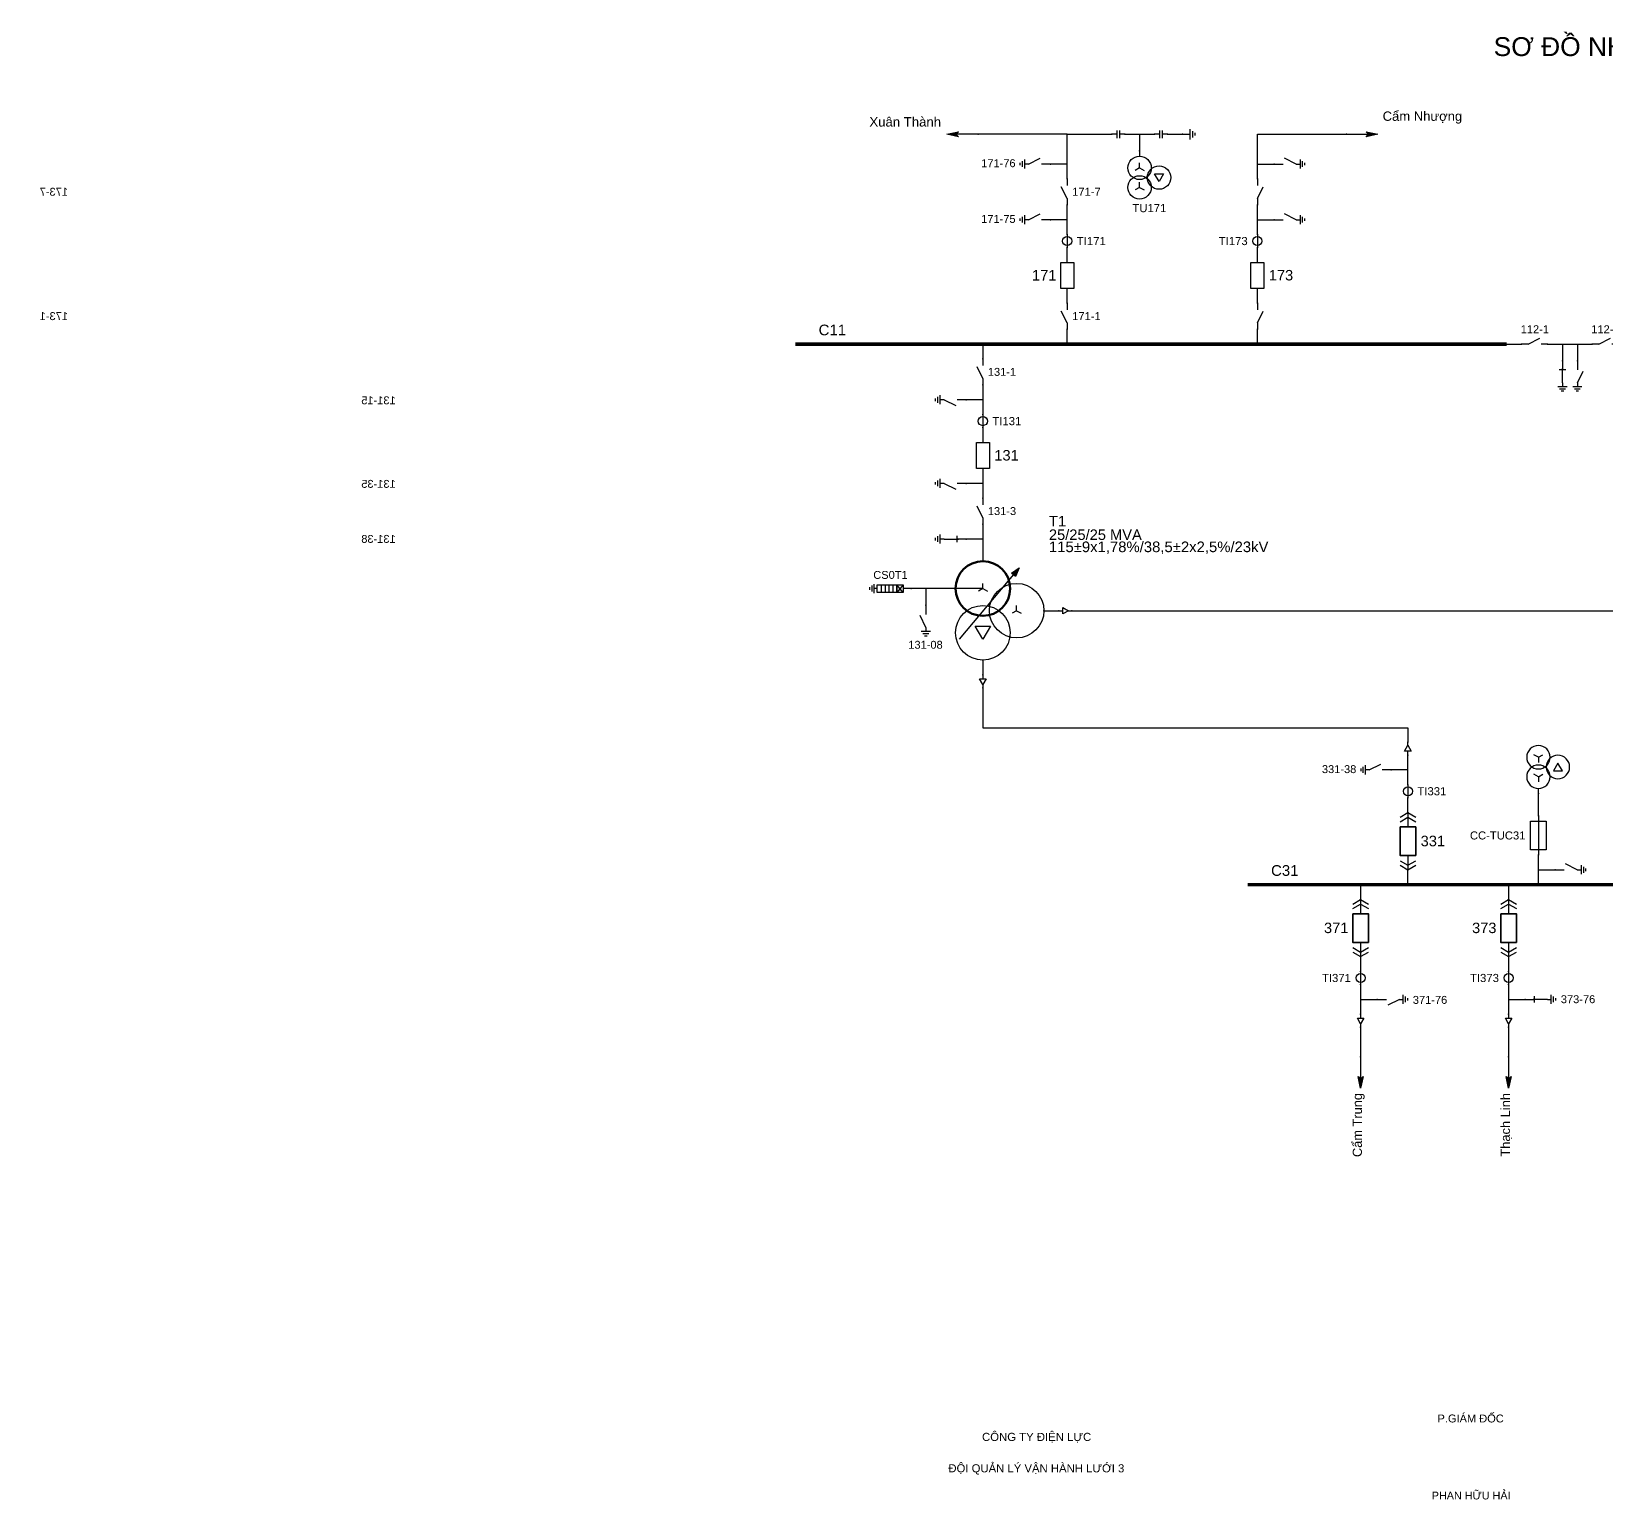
# Model space of a CAD drawing. Header units: millimetres. Extents: x -385 to 411, y 8 to 290.
# Drawn here: x -118.3 to 184.7, y 7.6 to 290 of the extents above; entities that cross this region are included whole.
import ezdxf

# ---------------------------------------------------------------- set-up
doc = ezdxf.new("R2010")
doc.units = ezdxf.units.MM
for name, color, linetype, lineweight in [('BUSBAR_110KV', 1, 'Continuous', 50), ('BUSBAR_35KV', 30, 'Continuous', 50), ('GROUND', 3, 'Continuous', 25), ('HV_110KV', 1, 'Continuous', 25), ('MV_22KV', 5, 'Continuous', 25), ('MV_35KV', 30, 'Continuous', 25)]:
    doc.layers.add(name, color=color, linetype=linetype, lineweight=lineweight)
doc.layers.add('SYM_PORTS', color=8, linetype='Continuous', plot=False)
doc.layers.add('TEXT', color=7, linetype='Continuous')
doc.styles.add('SLD_TEXT', font='arial.ttf')

# ---------------------------------------------------------------- blocks, each defined once
blk = doc.blocks.new('SYM_DISCONNECTOR_OPEN')
at = {"lineweight": 25}
for points in [[(0, -1.25), (-1.125, 1)], [(0, 2.5), (0, 1.25)], [(0, -1.25), (0, -2.5)]]:
    blk.add_lwpolyline(points, dxfattribs=at)
at = {"layer": 'SYM_PORTS'}
for p in [(0, 2.5), (0, -2.5)]:
    blk.add_point(p, dxfattribs=at)
blk.add_attdef('DEVICE_CODE', (1, -0.5), '', height=2)
blk = doc.blocks.new('SYM_CIRCUIT_BREAKER')
at = {"lineweight": 25}
blk.add_lwpolyline([(-1.25, 2.5), (1.25, 2.5), (1.25, -2.5), (-1.25, -2.5)], close=True, dxfattribs=at)
at = {"layer": 'SYM_PORTS'}
for p in [(0, 2.5), (0, -2.5)]:
    blk.add_point(p, dxfattribs=at)
blk.add_attdef('DEVICE_CODE', (2.25, -0.5), '', height=2)
at = {"flags": 1}
blk.add_attdef('RATING', (2.25, -3.5), '', height=2, dxfattribs=at)
blk = doc.blocks.new('SYM_CURRENT_TRANSFORMER')
at = {"lineweight": 25}
blk.add_lwpolyline([(0, 1.25), (0, -1.25)], dxfattribs=at)
blk.add_circle((0, 0), 0.875, dxfattribs=at)
at = {"layer": 'SYM_PORTS'}
for p in [(0, 1.25), (0, -1.25)]:
    blk.add_point(p, dxfattribs=at)
blk.add_attdef('DEVICE_CODE', (1.875, -1.75), '', height=2)
at = {"flags": 1}
blk.add_attdef('RATIO', (1.875, -4.75), '', height=2, dxfattribs=at)
blk = doc.blocks.new('SYM_EARTHING_SWITCH_OPEN')
at = {"lineweight": 25}
for points in [[(0, -1.25), (-1.125, 1)], [(0, 3), (0, 1.25)], [(-0.875, -2), (0.875, -2)], [(-0.5625, -2.4375), (0.5625, -2.4375)], [(-0.25, -2.875), (0.25, -2.875)], [(0, -1.25), (0, -2)]]:
    blk.add_lwpolyline(points, dxfattribs=at)
at = {"layer": 'SYM_PORTS'}
blk.add_point((0, 3), dxfattribs=at)
blk.add_attdef('DEVICE_CODE', (1.875, 0), '', height=2)
blk = doc.blocks.new('SYM_COUPLING_CAPACITOR')
at = {"lineweight": 25}
for points in [[(-0.75, 0.25), (0.75, 0.25)], [(0, 1.25), (0, 0.25)], [(-0.75, -0.25), (0.75, -0.25)], [(0, -0.25), (0, -1.25)]]:
    blk.add_lwpolyline(points, dxfattribs=at)
at = {"layer": 'SYM_PORTS'}
for p in [(0, 1.25), (0, -1.25)]:
    blk.add_point(p, dxfattribs=at)
blk.add_attdef('DEVICE_CODE', (1.75, -1.75), '', height=2)
blk = doc.blocks.new('SYM_VOLTAGE_TRANSFORMER')
at = {"lineweight": 25}
for points in [[(0, 4.625), (0, 3.625)], [(0, 1.375), (-0.8625, 0.875)], [(0, 1.375), (0, 2.375)], [(0, 1.375), (0.8625, 0.875)], [(0, -2.375), (-0.8625, -2.875)], [(0, -2.375), (0, -1.375)], [(0, -2.375), (0.8625, -2.875)]]:
    blk.add_lwpolyline(points, dxfattribs=at)
blk.add_lwpolyline([(2.875, 0.25), (4.625, 0.25), (3.75, -1.25)], close=True, dxfattribs=at)
for centre in [(0, 1.375), (3.75, -0.5), (0, -2.375)]:
    blk.add_circle(centre, 2.25, dxfattribs=at)
at = {"layer": 'SYM_PORTS'}
blk.add_point((0, 4.625), dxfattribs=at)
blk.add_attdef('DEVICE_CODE', (7, 1.625), '', height=2)
at = {"flags": 1}
blk.add_attdef('RATIO', (7, -1.375), '', height=2, dxfattribs=at)
blk = doc.blocks.new('SYM_GROUND_SYMBOL')
at = {"lineweight": 25}
for points in [[(0, 1.25), (0, -0.25)], [(-1, -0.25), (1, -0.25)], [(-0.625, -0.75), (0.625, -0.75)], [(-0.25, -1.25), (0.25, -1.25)]]:
    blk.add_lwpolyline(points, dxfattribs=at)
at = {"layer": 'SYM_PORTS'}
blk.add_point((0, 1.25), dxfattribs=at)
blk = doc.blocks.new('SYM_LINE_FEEDER_ARROW')
blk.add_hatch(color=7).paths.add_polyline_path([(0, -3), (-0.5, -0.75), (0, -1.25), (0.5, -0.75)])
at = {"lineweight": 25}
blk.add_lwpolyline([(0, 3), (0, -1.25)], dxfattribs=at)
blk.add_lwpolyline([(0, -3), (-0.5, -0.75), (0, -1.25), (0.5, -0.75)], close=True, dxfattribs=at)
at = {"layer": 'SYM_PORTS'}
blk.add_point((0, 3), dxfattribs=at)
blk.add_attdef('LINE_NAME', (1.5, 0), '', height=2)
blk = doc.blocks.new('SYM_EARTHING_SWITCH_CLOSED')
at = {"lineweight": 25}
for points in [[(-0.625, 1.25), (0.625, 1.25)], [(0, 3), (0, 1.25)], [(0, -1.25), (0, 1.5)], [(-0.875, -2), (0.875, -2)], [(-0.5625, -2.4375), (0.5625, -2.4375)], [(-0.25, -2.875), (0.25, -2.875)], [(0, -1.25), (0, -2)]]:
    blk.add_lwpolyline(points, dxfattribs=at)
at = {"layer": 'SYM_PORTS'}
blk.add_point((0, 3), dxfattribs=at)
blk.add_attdef('DEVICE_CODE', (1.875, 0), '', height=2)
blk = doc.blocks.new('SYM_TRANSFORMER_3W')
blk.add_hatch(color=7).paths.add_polyline_path([(3.75, 8.25), (3.0125, 6.575), (2.2375, 7.225)])
at = {"lineweight": 25}
for points in [[(-7.75, -5.5), (3.0125, 7.35)], [(-3.25, 4.25), (-8.5, 4.25)], [(-3.25, 4.25), (-4.1125, 3.75)], [(-3.25, 4.25), (-3.25, 5.25)], [(-3.25, 4.25), (-2.3875, 3.75)], [(3.25, 0), (2.3875, -0.5)], [(3.25, 0), (3.25, 1)], [(3.25, 0), (4.1125, -0.5)]]:
    blk.add_lwpolyline(points, dxfattribs=at)
for points in [[(3.75, 8.25), (3.0125, 6.575), (2.2375, 7.225)], [(-4.75, -3), (-1.75, -3), (-3.25, -5.5)]]:
    blk.add_lwpolyline(points, close=True, dxfattribs=at)
at = {"lineweight": 50}
blk.add_circle((-3.25, 4.25), 5.25, dxfattribs=at)
at = {"lineweight": 25}
for centre in [(3.25, 0), (-3.25, -4.25)]:
    blk.add_circle(centre, 5.25, dxfattribs=at)
at = {"layer": 'SYM_PORTS'}
for p in [(-3.25, 9.5), (-8.5, 4.25), (8.5, 0), (-3.25, -9.5)]:
    blk.add_point(p, dxfattribs=at)
blk.add_attdef('DEVICE_CODE', (9.5, 6.5), '', height=2)
at = {"flags": 1}
for tag, p in [('POWER', (9.5, 3.5)), ('VOLTAGE_RATIO', (9.5, 0.5))]:
    blk.add_attdef(tag, p, '', height=2, dxfattribs=at)
blk = doc.blocks.new('SYM_CABLE_TERMINATION')
at = {"lineweight": 25}
blk.add_lwpolyline([(-0.625, 0.5), (0.625, 0.5), (0, -0.625)], close=True, dxfattribs=at)
for points in [[(0, 1.25), (0, 0.5)], [(0, -0.625), (0, -1.25)]]:
    blk.add_lwpolyline(points, dxfattribs=at)
at = {"layer": 'SYM_PORTS'}
for p in [(0, 1.25), (0, -1.25)]:
    blk.add_point(p, dxfattribs=at)
blk = doc.blocks.new('SYM_SURGE_ARRESTER')
at = {"lineweight": 25}
for points in [[(0, 4), (0, 2.5)], [(-0.75, 2.5), (0.75, 1.25)], [(0.75, 2.5), (-0.75, 1.25)], [(-0.75, 0.5), (0.75, 0.5)], [(-0.75, -0.25), (0.75, -0.25)], [(-0.75, -1), (0.75, -1)], [(-0.75, -1.75), (0.75, -1.75)], [(0, -2.5), (0, -3.125)], [(-0.875, -3.125), (0.875, -3.125)], [(-0.5625, -3.5625), (0.5625, -3.5625)], [(-0.25, -4), (0.25, -4)]]:
    blk.add_lwpolyline(points, dxfattribs=at)
for points in [[(-0.75, 2.5), (0.75, 2.5), (0.75, 1.25), (-0.75, 1.25)], [(-0.75, 1.25), (0.75, 1.25), (0.75, -2.5), (-0.75, -2.5)]]:
    blk.add_lwpolyline(points, close=True, dxfattribs=at)
at = {"layer": 'SYM_PORTS'}
blk.add_point((0, 4), dxfattribs=at)
blk.add_attdef('DEVICE_CODE', (1.875, 1), '', height=2)
blk = doc.blocks.new('SYM_DISCONNECTOR_CLOSED')
at = {"lineweight": 25}
for points in [[(-0.625, 1.25), (0.625, 1.25)], [(0, 2.5), (0, 1.25)], [(0, -1.25), (0, 1.5)], [(0, -1.25), (0, -2.5)]]:
    blk.add_lwpolyline(points, dxfattribs=at)
at = {"layer": 'SYM_PORTS'}
for p in [(0, 2.5), (0, -2.5)]:
    blk.add_point(p, dxfattribs=at)
blk.add_attdef('DEVICE_CODE', (1.625, -0.5), '', height=2)
blk = doc.blocks.new('SYM_DRAWOUT_BREAKER')
at = {"lineweight": 25}
for points in [[(-1.5, 4.625), (0, 5.5), (1.5, 4.625)], [(-1.5, 3.75), (0, 4.625), (1.5, 3.75)], [(0, 5.5), (0, 2.75)], [(0, -2.75), (0, -5.5)], [(-1.5, -3.75), (0, -4.625), (1.5, -3.75)], [(-1.5, -4.625), (0, -5.5), (1.5, -4.625)]]:
    blk.add_lwpolyline(points, dxfattribs=at)
at = {"lineweight": 35}
blk.add_lwpolyline([(-1.5, 2.75), (1.5, 2.75), (1.5, -2.75), (-1.5, -2.75)], close=True, dxfattribs=at)
at = {"layer": 'SYM_PORTS'}
for p in [(0, 5.5), (0, -5.5)]:
    blk.add_point(p, dxfattribs=at)
blk.add_attdef('DEVICE_CODE', (2.5, 2.5), '', height=2)
at = {"flags": 1}
blk.add_attdef('RATING', (2.5, -0.5), '', height=2, dxfattribs=at)
blk = doc.blocks.new('SYM_FUSE_DISCONNECTOR')
at = {"lineweight": 25}
blk.add_lwpolyline([(0, 3.75), (0, -3.75)], dxfattribs=at)
blk.add_lwpolyline([(-1.5, 2.75), (1.5, 2.75), (1.5, -2.75), (-1.5, -2.75)], close=True, dxfattribs=at)
at = {"layer": 'SYM_PORTS'}
for p in [(0, 3.75), (0, -3.75)]:
    blk.add_point(p, dxfattribs=at)
blk.add_attdef('DEVICE_CODE', (2.5, 0.75), '', height=2)
at = {"flags": 1}
blk.add_attdef('RATING', (2.5, -2.25), '', height=2, dxfattribs=at)

msp = doc.modelspace()

# ---------------------------------------------------------------- linework, layer by layer
at = {"layer": 'BUSBAR_110KV', "const_width": 0.671}
msp.add_lwpolyline([(28.66, 229.87), (165.52, 229.87)], dxfattribs=at)
at = {"layer": 'BUSBAR_35KV', "const_width": 0.671}
msp.add_lwpolyline([(115.69, 125.87), (200.57, 125.87)], dxfattribs=at)
at = {"layer": 'GROUND'}
msp.add_lwpolyline([(100.25, 270.24), (103.11, 270.24)], dxfattribs=at)
at = {"layer": 'HV_110KV'}
for points in [[(80.96, 270.24), (63.81, 270.24)], [(80.96, 264.52), (80.96, 270.24)], [(80.96, 270.24), (89.53, 270.24)], [(92.03, 270.24), (94.89, 270.24)], [(94.89, 270.24), (94.89, 267.03)], [(94.89, 270.24), (97.75, 270.24)], [(117.54, 264.52), (117.54, 270.24), (134.69, 270.24)], [(80.96, 264.52), (77.75, 264.52)], [(80.96, 261.66), (80.96, 264.52)], [(117.54, 261.66), (117.54, 264.52)], [(117.54, 264.52), (120.75, 264.52)], [(80.96, 253.81), (80.96, 256.66)], [(117.54, 253.81), (117.54, 256.66)], [(80.96, 253.81), (77.75, 253.81)], [(80.96, 250.95), (80.96, 253.81)], [(117.54, 250.95), (117.54, 253.81)], [(117.54, 253.81), (120.75, 253.81)], [(80.96, 245.59), (80.96, 248.45)], [(117.54, 245.59), (117.54, 248.45)], [(80.96, 237.73), (80.96, 240.59)], [(117.54, 237.73), (117.54, 240.59)], [(80.96, 229.87), (80.96, 232.73)], [(117.54, 229.87), (117.54, 232.73)], [(64.74, 229.87), (64.74, 227.01)], [(165.52, 229.87), (168.38, 229.87)], [(173.38, 229.87), (176.23, 229.87)], [(176.23, 229.87), (176.23, 226.66)], [(176.23, 229.87), (179.09, 229.87)], [(179.09, 229.87), (179.09, 226.66)], [(179.09, 229.87), (181.95, 229.87)], [(64.74, 222.01), (64.74, 219.16)], [(64.74, 219.16), (61.53, 219.16)], [(64.74, 219.16), (64.74, 216.3)], [(64.74, 213.8), (64.74, 210.94)], [(64.74, 203.08), (61.53, 203.08)], [(64.74, 205.94), (64.74, 203.08)], [(64.74, 203.08), (64.74, 200.22)], [(64.74, 195.22), (64.74, 192.36)], [(64.74, 192.36), (61.53, 192.36)], [(64.74, 192.36), (64.74, 188.08)], [(53.78, 182.83), (50.92, 182.83)], [(59.49, 182.83), (53.78, 182.83)], [(53.78, 182.83), (53.78, 179.62)]]:
    msp.add_lwpolyline(points, dxfattribs=at)
at = {"layer": 'MV_22KV'}
for points in [[(81.85, 178.58), (84.55, 178.58), (196.5, 178.58), (196.5, 187.04), (342, 187.04), (342, 193.04), (390.1, 193.04), (390.1, 175.4), (387.4, 175.4)], [(76.49, 178.58), (79.35, 178.58)]]:
    msp.add_lwpolyline(points, dxfattribs=at)
at = {"layer": 'MV_35KV'}
for points in [[(64.74, 169.08), (64.74, 166.22)], [(64.74, 163.72), (64.74, 161.02), (64.74, 156.01), (146.5, 156.01), (146.5, 153.31)], [(146.5, 147.95), (146.5, 150.81)], [(146.5, 147.95), (143.29, 147.95)], [(146.5, 145.09), (146.5, 147.95)], [(146.5, 139.73), (146.5, 142.59)], [(171.6, 139.09), (171.6, 143.38)], [(171.6, 128.73), (171.6, 131.59)], [(146.5, 125.87), (146.5, 128.73)], [(171.6, 125.87), (171.6, 128.73)], [(171.6, 128.73), (174.81, 128.73)], [(137.4, 125.87), (137.4, 123.01)], [(165.87, 125.87), (165.87, 123.01)], [(137.4, 112.01), (137.4, 109.16)], [(165.87, 112.01), (165.87, 109.16)], [(137.4, 106.66), (137.4, 103.8)], [(165.87, 106.66), (165.87, 103.8)], [(137.4, 103.8), (140.61, 103.8)], [(137.4, 103.8), (137.4, 100.94)], [(165.87, 103.8), (169.08, 103.8)], [(165.87, 103.8), (165.87, 100.94)], [(137.4, 98.44), (137.4, 92.72)], [(165.87, 98.44), (165.87, 92.72)]]:
    msp.add_lwpolyline(points, dxfattribs=at)

# ---------------------------------------------------------------- block references
at = {"layer": 'GROUND'}
for name, p, rotation in [('SYM_COUPLING_CAPACITOR', (99, 270.24), 270), ('SYM_GROUND_SYMBOL', (104.36, 270.24), 90)]:
    msp.add_blockref(name, p, dxfattribs=dict(at, rotation=rotation))
at = {"layer": 'HV_110KV'}
for name, p, rotation in [('SYM_LINE_FEEDER_ARROW', (60.81, 270.24), 270), ('SYM_COUPLING_CAPACITOR', (90.78, 270.24), 270), ('SYM_LINE_FEEDER_ARROW', (137.69, 270.24), 90)]:
    msp.add_blockref(name, p, dxfattribs=dict(at, rotation=rotation))
ref = msp.add_blockref('SYM_VOLTAGE_TRANSFORMER', (94.89, 262.4), dxfattribs=at)
ref.add_attrib('DEVICE_CODE', 'TU171', (93.51, 255.26), dxfattribs={"layer": 'TEXT', "height": 1.553, "style": 'SLD_TEXT'})
ref = msp.add_blockref('SYM_EARTHING_SWITCH_OPEN', (123.75, 264.52), dxfattribs=dict(at, xscale=-1, rotation=90))
ref.add_attrib('DEVICE_CODE', '173-76', (127.58, 263.91), dxfattribs={"layer": 'TEXT', "extrusion": (0, 0, -1), "height": 1.524, "style": 'SLD_TEXT'})
ref = msp.add_blockref('SYM_EARTHING_SWITCH_OPEN', (74.75, 264.52), dxfattribs=dict(at, rotation=270))
ref.add_attrib('DEVICE_CODE', '171-76', (64.41, 263.91), dxfattribs={"layer": 'TEXT', "height": 1.524, "style": 'SLD_TEXT'})
ref = msp.add_blockref('SYM_DISCONNECTOR_OPEN', (117.54, 259.16), dxfattribs=dict(at, xscale=-1))
ref.add_attrib('DEVICE_CODE', '173-7', (111.23, 258.42), dxfattribs={"layer": 'TEXT', "extrusion": (0, 0, -1), "height": 1.526, "style": 'SLD_TEXT'})
ref = msp.add_blockref('SYM_DISCONNECTOR_OPEN', (80.96, 259.16), dxfattribs=at)
ref.add_attrib('DEVICE_CODE', '171-7', (81.91, 258.41), dxfattribs={"layer": 'TEXT', "height": 1.539, "style": 'SLD_TEXT'})
ref = msp.add_blockref('SYM_EARTHING_SWITCH_OPEN', (123.75, 253.81), dxfattribs=dict(at, xscale=-1, rotation=90))
ref.add_attrib('DEVICE_CODE', '173-75', (127.58, 253.19), dxfattribs={"layer": 'TEXT', "extrusion": (0, 0, -1), "height": 1.524, "style": 'SLD_TEXT'})
ref = msp.add_blockref('SYM_EARTHING_SWITCH_OPEN', (74.75, 253.81), dxfattribs=dict(at, rotation=270))
ref.add_attrib('DEVICE_CODE', '171-75', (64.41, 253.19), dxfattribs={"layer": 'TEXT', "height": 1.524, "style": 'SLD_TEXT'})
ref = msp.add_blockref('SYM_CURRENT_TRANSFORMER', (80.96, 249.7), dxfattribs=at)
ref.add_attrib('DEVICE_CODE', 'TI171', (82.79, 248.91), dxfattribs={"layer": 'TEXT', "height": 1.575, "style": 'SLD_TEXT'})
ref = msp.add_blockref('SYM_CURRENT_TRANSFORMER', (117.54, 249.7), dxfattribs=at)
ref.add_attrib('DEVICE_CODE', 'TI173', (110.1, 248.92), dxfattribs={"layer": 'TEXT', "height": 1.562, "style": 'SLD_TEXT'})
ref = msp.add_blockref('SYM_CIRCUIT_BREAKER', (80.96, 243.09), dxfattribs=at)
ref.add_attrib('DEVICE_CODE', '171', (74.18, 242.1), dxfattribs={"layer": 'TEXT', "height": 2.032, "style": 'SLD_TEXT'})
ref = msp.add_blockref('SYM_CIRCUIT_BREAKER', (117.54, 243.09), dxfattribs=at)
ref.add_attrib('DEVICE_CODE', '173', (119.74, 242.12), dxfattribs={"layer": 'TEXT', "height": 2.014, "style": 'SLD_TEXT'})
ref = msp.add_blockref('SYM_DISCONNECTOR_OPEN', (117.54, 235.23), dxfattribs=dict(at, xscale=-1))
ref.add_attrib('DEVICE_CODE', '173-1', (111.23, 234.49), dxfattribs={"layer": 'TEXT', "extrusion": (0, 0, -1), "height": 1.526, "style": 'SLD_TEXT'})
ref = msp.add_blockref('SYM_DISCONNECTOR_OPEN', (80.96, 235.23), dxfattribs=at)
ref.add_attrib('DEVICE_CODE', '171-1', (81.91, 234.48), dxfattribs={"layer": 'TEXT', "height": 1.539, "style": 'SLD_TEXT'})
ref = msp.add_blockref('SYM_DISCONNECTOR_OPEN', (170.88, 229.87), dxfattribs=dict(at, rotation=270))
ref.add_attrib('DEVICE_CODE', '112-1', (168.2, 231.97), dxfattribs={"layer": 'TEXT', "height": 1.523, "style": 'SLD_TEXT'})
ref = msp.add_blockref('SYM_DISCONNECTOR_OPEN', (184.45, 229.87), dxfattribs=dict(at, rotation=270))
ref.add_attrib('DEVICE_CODE', '112-2', (181.77, 231.97), dxfattribs={"layer": 'TEXT', "height": 1.523, "style": 'SLD_TEXT'})
ref = msp.add_blockref('SYM_DISCONNECTOR_CLOSED', (227.22, 224.51), dxfattribs=dict(at, xscale=-1))
ref.add_attrib('DEVICE_CODE', '132-2', (220.29, 223.77), dxfattribs={"layer": 'TEXT', "extrusion": (0, 0, -1), "height": 1.523, "style": 'SLD_TEXT'})
ref = msp.add_blockref('SYM_EARTHING_SWITCH_OPEN', (179.09, 223.66), dxfattribs=dict(at, xscale=-1))
ref.add_attrib('DEVICE_CODE', '112-25', (182.47, 218.31), dxfattribs={"layer": 'TEXT', "extrusion": (0, 0, -1), "height": 1.521, "style": 'SLD_TEXT'})
ref = msp.add_blockref('SYM_EARTHING_SWITCH_CLOSED', (176.23, 223.66), dxfattribs=dict(at, xscale=-1))
ref.add_attrib('DEVICE_CODE', '112-15', (172.98, 218.31), dxfattribs={"layer": 'TEXT', "extrusion": (0, 0, -1), "height": 1.521, "style": 'SLD_TEXT'})
ref = msp.add_blockref('SYM_DISCONNECTOR_OPEN', (64.74, 224.51), dxfattribs=at)
ref.add_attrib('DEVICE_CODE', '131-1', (65.7, 223.77), dxfattribs={"layer": 'TEXT', "height": 1.523, "style": 'SLD_TEXT'})
ref = msp.add_blockref('SYM_EARTHING_SWITCH_OPEN', (58.53, 219.16), dxfattribs=dict(at, xscale=-1, rotation=270))
ref.add_attrib('DEVICE_CODE', '131-15', (48.2, 218.29), dxfattribs={"layer": 'TEXT', "extrusion": (0, 0, -1), "height": 1.521, "style": 'SLD_TEXT'})
ref = msp.add_blockref('SYM_CURRENT_TRANSFORMER', (64.74, 215.05), dxfattribs=at)
ref.add_attrib('DEVICE_CODE', 'TI131', (66.57, 214.27), dxfattribs={"layer": 'TEXT', "height": 1.558, "style": 'SLD_TEXT'})
ref = msp.add_blockref('SYM_CIRCUIT_BREAKER', (64.74, 208.44), dxfattribs=at)
ref.add_attrib('DEVICE_CODE', '131', (66.95, 207.47), dxfattribs={"layer": 'TEXT', "height": 2.014, "style": 'SLD_TEXT'})
ref = msp.add_blockref('SYM_EARTHING_SWITCH_OPEN', (58.53, 203.08), dxfattribs=dict(at, xscale=-1, rotation=270))
ref.add_attrib('DEVICE_CODE', '131-35', (48.2, 202.22), dxfattribs={"layer": 'TEXT', "extrusion": (0, 0, -1), "height": 1.521, "style": 'SLD_TEXT'})
ref = msp.add_blockref('SYM_DISCONNECTOR_CLOSED', (227.22, 197.72), dxfattribs=dict(at, xscale=-1))
ref.add_attrib('DEVICE_CODE', '132-3', (220.29, 196.98), dxfattribs={"layer": 'TEXT', "extrusion": (0, 0, -1), "height": 1.523, "style": 'SLD_TEXT'})
ref = msp.add_blockref('SYM_DISCONNECTOR_OPEN', (64.74, 197.72), dxfattribs=at)
ref.add_attrib('DEVICE_CODE', '131-3', (65.7, 196.98), dxfattribs={"layer": 'TEXT', "height": 1.523, "style": 'SLD_TEXT'})
ref = msp.add_blockref('SYM_TRANSFORMER_3W', (67.99, 178.58), dxfattribs=at)
ref.add_attrib('DEVICE_CODE', 'T1', (77.45, 194.78), dxfattribs={"layer": 'TEXT', "height": 2.046, "style": 'SLD_TEXT'})
ref = msp.add_blockref('SYM_EARTHING_SWITCH_CLOSED', (58.53, 192.36), dxfattribs=dict(at, xscale=-1, rotation=270))
ref.add_attrib('DEVICE_CODE', '131-38', (48.2, 191.63), dxfattribs={"layer": 'TEXT', "extrusion": (0, 0, -1), "height": 1.521, "style": 'SLD_TEXT'})
ref = msp.add_blockref('SYM_SURGE_ARRESTER', (46.92, 182.83), dxfattribs=dict(at, rotation=270))
ref.add_attrib('DEVICE_CODE', 'CS0T1', (43.67, 184.7), dxfattribs={"layer": 'TEXT', "height": 1.518, "style": 'SLD_TEXT'})
ref = msp.add_blockref('SYM_EARTHING_SWITCH_OPEN', (53.78, 176.62), dxfattribs=at)
ref.add_attrib('DEVICE_CODE', '131-08', (50.4, 171.26), dxfattribs={"layer": 'TEXT', "height": 1.521, "style": 'SLD_TEXT'})
at = {"layer": 'MV_22KV', "rotation": 90}
msp.add_blockref('SYM_CABLE_TERMINATION', (80.6, 178.58), dxfattribs=at)
at = {"layer": 'MV_35KV'}
for name, p in [('SYM_CABLE_TERMINATION', (64.74, 164.97)), ('SYM_CABLE_TERMINATION', (137.4, 99.69)), ('SYM_CABLE_TERMINATION', (165.87, 99.69)), ('SYM_LINE_FEEDER_ARROW', (137.4, 89.72)), ('SYM_LINE_FEEDER_ARROW', (165.87, 89.72))]:
    msp.add_blockref(name, p, dxfattribs=at)
ref = msp.add_blockref('SYM_VOLTAGE_TRANSFORMER', (171.6, 148), dxfattribs=dict(at, xscale=-1, rotation=180))
ref.add_attrib('DEVICE_CODE', 'TUC31', (170.03, 153.6), dxfattribs={"layer": 'TEXT', "extrusion": (0, 0, -1), "height": 1.549, "style": 'SLD_TEXT'})
at = {"layer": 'MV_35KV', "rotation": 180}
msp.add_blockref('SYM_CABLE_TERMINATION', (146.5, 152.06), dxfattribs=at)
at = {"layer": 'MV_35KV'}
ref = msp.add_blockref('SYM_EARTHING_SWITCH_OPEN', (140.29, 147.95), dxfattribs=dict(at, rotation=270))
ref.add_attrib('DEVICE_CODE', '331-38', (129.96, 147.33), dxfattribs={"layer": 'TEXT', "height": 1.521, "style": 'SLD_TEXT'})
ref = msp.add_blockref('SYM_CURRENT_TRANSFORMER', (146.5, 143.84), dxfattribs=at)
ref.add_attrib('DEVICE_CODE', 'TI331', (148.33, 143.06), dxfattribs={"layer": 'TEXT', "height": 1.558, "style": 'SLD_TEXT'})
ref = msp.add_blockref('SYM_DRAWOUT_BREAKER', (146.5, 134.23), dxfattribs=at)
ref.add_attrib('DEVICE_CODE', '331', (148.95, 133.26), dxfattribs={"layer": 'TEXT', "height": 2.014, "style": 'SLD_TEXT'})
ref = msp.add_blockref('SYM_FUSE_DISCONNECTOR', (171.6, 135.34), dxfattribs=at)
ref.add_attrib('DEVICE_CODE', 'CC-TUC31', (158.43, 134.56), dxfattribs={"layer": 'TEXT', "height": 1.546, "style": 'SLD_TEXT'})
ref = msp.add_blockref('SYM_EARTHING_SWITCH_OPEN', (177.81, 128.73), dxfattribs=dict(at, xscale=-1, rotation=90))
ref.add_attrib('DEVICE_CODE', 'TUC31-14', (181.64, 128.08), dxfattribs={"layer": 'TEXT', "extrusion": (0, 0, -1), "height": 1.542, "style": 'SLD_TEXT'})
ref = msp.add_blockref('SYM_EARTHING_SWITCH_OPEN', (227.36, 119.66), dxfattribs=dict(at, xscale=-1))
ref.add_attrib('DEVICE_CODE', '312-25', (224.23, 114.31), dxfattribs={"layer": 'TEXT', "extrusion": (0, 0, -1), "height": 1.521, "style": 'SLD_TEXT'})
ref = msp.add_blockref('SYM_EARTHING_SWITCH_OPEN', (211.29, 119.66), dxfattribs=dict(at, xscale=-1))
ref.add_attrib('DEVICE_CODE', '312-15', (208.16, 114.31), dxfattribs={"layer": 'TEXT', "extrusion": (0, 0, -1), "height": 1.521, "style": 'SLD_TEXT'})
ref = msp.add_blockref('SYM_DRAWOUT_BREAKER', (137.4, 117.51), dxfattribs=at)
ref.add_attrib('DEVICE_CODE', '371', (130.36, 116.54), dxfattribs={"layer": 'TEXT', "height": 2.014, "style": 'SLD_TEXT'})
ref = msp.add_blockref('SYM_DRAWOUT_BREAKER', (165.87, 117.51), dxfattribs=at)
ref.add_attrib('DEVICE_CODE', '373', (158.84, 116.54), dxfattribs={"layer": 'TEXT', "height": 2.014, "style": 'SLD_TEXT'})
ref = msp.add_blockref('SYM_CURRENT_TRANSFORMER', (137.4, 107.91), dxfattribs=at)
ref.add_attrib('DEVICE_CODE', 'TI371', (129.96, 107.13), dxfattribs={"layer": 'TEXT', "height": 1.562, "style": 'SLD_TEXT'})
ref = msp.add_blockref('SYM_CURRENT_TRANSFORMER', (165.87, 107.91), dxfattribs=at)
ref.add_attrib('DEVICE_CODE', 'TI373', (158.43, 107.13), dxfattribs={"layer": 'TEXT', "height": 1.562, "style": 'SLD_TEXT'})
ref = msp.add_blockref('SYM_EARTHING_SWITCH_OPEN', (257.39, 103.8), dxfattribs=dict(at, xscale=-1, rotation=270))
ref.add_attrib('DEVICE_CODE', '372-76', (247.06, 102.93), dxfattribs={"layer": 'TEXT', "extrusion": (0, 0, -1), "height": 1.524, "style": 'SLD_TEXT'})
ref = msp.add_blockref('SYM_EARTHING_SWITCH_OPEN', (143.61, 103.8), dxfattribs=dict(at, rotation=90))
ref.add_attrib('DEVICE_CODE', '371-76', (147.44, 102.93), dxfattribs={"layer": 'TEXT', "height": 1.524, "style": 'SLD_TEXT'})
ref = msp.add_blockref('SYM_EARTHING_SWITCH_CLOSED', (172.08, 103.8), dxfattribs=dict(at, rotation=90))
ref.add_attrib('DEVICE_CODE', '373-76', (175.91, 103.06), dxfattribs={"layer": 'TEXT', "height": 1.524, "style": 'SLD_TEXT'})

# ---------------------------------------------------------------- texts
at = {"layer": 'TEXT', "attachment_point": 7, "style": 'SLD_TEXT'}
for s, insert, char_height in [('SƠ ĐỒ NHẤT THỨ TRẠM 110KV BẮC HỒNG', (162.99, 284.49), 3.628), ('Xuân Thành', (42.92, 271.7), 1.81), ('Cẩm Nhượng', (141.64, 272.29), 1.794), ('C11', (33.15, 231.53), 2.06), ('25/25/25 MVA', (77.45, 192.16), 2.0176), ('115±9x1,78%/38,5±2x2,5%/23kV', (77.45, 189.46), 2.0461), ('C31', (120.18, 127.53), 2.06), ('P.GIÁM ĐỐC', (152.19, 22.37), 1.521), ('CÔNG TY ĐIỆN LỰC', (64.58, 18.48), 1.5611), ('ĐỘI QUẢN LÝ VẬN HÀNH LƯỚI 3', (58.11, 12.36), 1.5582), ('PHAN HỮU HẢI', (151.09, 7.56), 1.4867)]:
    msp.add_mtext(s, dxfattribs=dict(at, insert=insert, char_height=char_height))
at = {"layer": 'TEXT', "attachment_point": 7, "rotation": 90, "style": 'SLD_TEXT'}
for s, insert, char_height in [('Cẩm Trung', (138.18, 73.45), 1.764), ('Thạch Linh', (166.53, 73.54), 1.77)]:
    msp.add_mtext(s, dxfattribs=dict(at, insert=insert, char_height=char_height))

doc.saveas('drawing.dxf')
